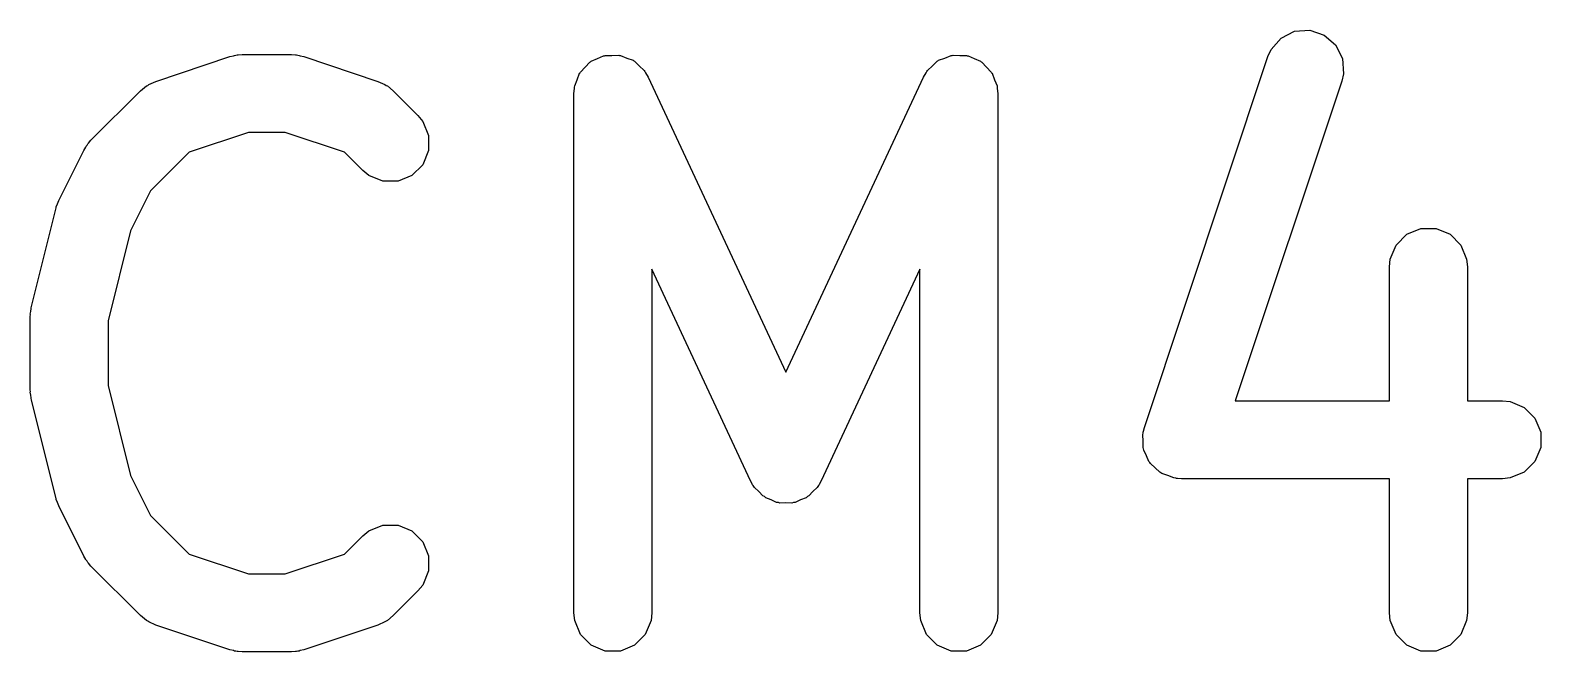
# Model space of a CAD drawing. Extents: x 0.58 to 7.69, y -5.21 to -0.56.
# Drawn here: x 2.7972 to 2.9117, y -2.5134 to -2.4663 of the extents above; entities that cross this region are included whole.
import ezdxf

# ---------------------------------------------------------------- set-up
doc = ezdxf.new("R2010")
doc.units = 0
doc.header["$MEASUREMENT"] = 0
doc.layers.add('BLACK', color=7, linetype='CONTINUOUS')

msp = doc.modelspace()

# ---------------------------------------------------------------- linework, layer by layer
at = {"layer": 'BLACK', "linetype": 'CONTINUOUS'}
for p, q in [((2.89129, -2.46772), (2.89204, -2.46685)), ((2.89204, -2.46685), (2.89307, -2.46633)), ((2.89307, -2.46633), (2.89422, -2.46625)), ((2.89422, -2.46625), (2.89531, -2.46662)), ((2.89531, -2.46662), (2.89618, -2.46737)), ((2.81259, -2.46819), (2.81266, -2.46816)), ((2.81266, -2.46816), (2.81276, -2.46815)), ((2.81276, -2.46815), (2.81287, -2.46813)), ((2.81287, -2.46813), (2.81294, -2.46813)), ((2.81294, -2.46813), (2.81324, -2.4681)), ((2.81324, -2.4681), (2.81699, -2.4681)), ((2.81699, -2.4681), (2.81728, -2.46813)), ((2.81728, -2.46813), (2.81735, -2.46813)), ((2.81735, -2.46813), (2.81746, -2.46815)), ((2.81746, -2.46815), (2.81756, -2.46816)), ((2.81756, -2.46816), (2.81763, -2.46819)), ((2.84072, -2.46819), (2.84078, -2.46816)), ((2.84078, -2.46816), (2.84129, -2.46816)), ((2.84129, -2.46816), (2.84181, -2.46814)), ((2.84181, -2.46814), (2.84187, -2.46816)), ((2.84187, -2.46816), (2.84193, -2.46816)), ((2.84193, -2.46816), (2.84241, -2.46836)), ((2.86655, -2.46836), (2.86703, -2.46816)), ((2.86703, -2.46816), (2.86709, -2.46816)), ((2.86709, -2.46816), (2.86716, -2.46814)), ((2.86716, -2.46814), (2.86767, -2.46816)), ((2.86767, -2.46816), (2.86818, -2.46816)), ((2.86818, -2.46816), (2.86824, -2.46819)), ((2.89105, -2.46825), (2.89129, -2.46772)), ((2.89618, -2.46737), (2.8967, -2.4684)), ((2.80668, -2.47013), (2.8123, -2.46825)), ((2.8123, -2.46825), (2.81259, -2.46819)), ((2.81763, -2.46819), (2.81792, -2.46825)), ((2.81792, -2.46825), (2.82354, -2.47013)), ((2.8389, -2.46942), (2.83926, -2.46905)), ((2.83926, -2.46905), (2.83961, -2.46868)), ((2.83961, -2.46868), (2.83967, -2.46865)), ((2.83967, -2.46865), (2.83972, -2.4686)), ((2.83972, -2.4686), (2.84019, -2.4684)), ((2.84019, -2.4684), (2.84065, -2.46819)), ((2.84065, -2.46819), (2.84072, -2.46819)), ((2.84241, -2.46836), (2.84289, -2.46853)), ((2.84289, -2.46853), (2.84294, -2.46858)), ((2.84294, -2.46858), (2.843, -2.4686)), ((2.843, -2.4686), (2.84336, -2.46896)), ((2.84336, -2.46896), (2.84374, -2.46931)), ((2.84374, -2.46931), (2.84378, -2.46939)), ((2.86518, -2.46939), (2.86522, -2.46931)), ((2.86522, -2.46931), (2.8656, -2.46896)), ((2.8656, -2.46896), (2.86596, -2.4686)), ((2.86596, -2.4686), (2.86602, -2.46858)), ((2.86602, -2.46858), (2.86607, -2.46853)), ((2.86607, -2.46853), (2.86655, -2.46836)), ((2.86824, -2.46819), (2.86831, -2.46819)), ((2.86831, -2.46819), (2.86877, -2.4684)), ((2.86877, -2.4684), (2.86924, -2.4686)), ((2.86924, -2.4686), (2.86929, -2.46865)), ((2.86929, -2.46865), (2.86935, -2.46868)), ((2.86935, -2.46868), (2.8697, -2.46905)), ((2.8697, -2.46905), (2.87006, -2.46942)), ((2.88168, -2.49637), (2.89105, -2.46825)), ((2.8967, -2.4684), (2.89678, -2.46955)), ((2.80597, -2.47048), (2.80607, -2.47043)), ((2.80607, -2.47043), (2.80615, -2.47037)), ((2.80615, -2.47037), (2.80668, -2.47013)), ((2.82354, -2.47013), (2.82407, -2.47037)), ((2.82407, -2.47037), (2.82415, -2.47043)), ((2.82415, -2.47043), (2.82425, -2.47048)), ((2.83846, -2.47048), (2.83866, -2.47001)), ((2.83866, -2.47001), (2.83883, -2.46952)), ((2.83883, -2.46952), (2.83888, -2.46948)), ((2.83888, -2.46948), (2.8389, -2.46942)), ((2.84378, -2.46939), (2.84381, -2.46942)), ((2.84381, -2.46942), (2.84384, -2.46948)), ((2.84384, -2.46948), (2.84403, -2.46981)), ((2.84403, -2.46981), (2.85448, -2.49219)), ((2.85448, -2.49219), (2.86493, -2.46981)), ((2.86493, -2.46981), (2.86512, -2.46948)), ((2.86512, -2.46948), (2.86515, -2.46942)), ((2.86515, -2.46942), (2.86518, -2.46939)), ((2.87006, -2.46942), (2.87008, -2.46948)), ((2.87008, -2.46948), (2.87013, -2.46952)), ((2.87013, -2.46952), (2.8703, -2.47001)), ((2.8703, -2.47001), (2.8705, -2.47048)), ((2.89665, -2.47011), (2.88857, -2.49435)), ((2.89678, -2.46955), (2.89665, -2.47011)), ((2.80177, -2.47459), (2.80552, -2.47084)), ((2.80552, -2.47084), (2.80597, -2.47048)), ((2.82425, -2.47048), (2.8247, -2.47084)), ((2.8247, -2.47084), (2.82657, -2.47272)), ((2.8384, -2.47106), (2.83844, -2.47068)), ((2.8384, -2.51043), (2.8384, -2.47106)), ((2.83844, -2.47061), (2.83845, -2.47057)), ((2.83844, -2.47068), (2.83844, -2.47061)), ((2.83845, -2.47057), (2.83846, -2.47048)), ((2.8705, -2.47048), (2.87051, -2.47057)), ((2.87051, -2.47057), (2.87052, -2.47061)), ((2.87052, -2.47061), (2.87052, -2.47068)), ((2.87052, -2.47068), (2.87056, -2.47106)), ((2.87056, -2.47106), (2.87056, -2.51043)), ((2.82657, -2.47272), (2.82694, -2.47316)), ((2.82694, -2.47316), (2.82738, -2.47423)), ((2.80141, -2.47504), (2.80147, -2.47496)), ((2.80147, -2.47496), (2.80153, -2.47487)), ((2.80153, -2.47487), (2.80159, -2.47482)), ((2.80159, -2.47482), (2.80177, -2.47459)), ((2.81371, -2.47401), (2.80921, -2.47551)), ((2.81651, -2.47401), (2.81371, -2.47401)), ((2.82101, -2.47551), (2.81651, -2.47401)), ((2.82738, -2.47423), (2.82738, -2.47538)), ((2.79935, -2.47911), (2.80122, -2.47536)), ((2.80122, -2.47536), (2.80138, -2.47511)), ((2.80138, -2.47511), (2.80141, -2.47504)), ((2.80921, -2.47551), (2.80629, -2.47843)), ((2.8224, -2.47689), (2.82101, -2.47551)), ((2.82738, -2.47538), (2.82694, -2.47645)), ((2.82284, -2.47726), (2.8224, -2.47689)), ((2.82391, -2.4777), (2.82284, -2.47726)), ((2.82612, -2.47726), (2.82506, -2.4777)), ((2.82694, -2.47645), (2.82612, -2.47726)), ((2.80629, -2.47843), (2.80477, -2.48146)), ((2.82506, -2.4777), (2.82391, -2.4777)), ((2.79914, -2.47965), (2.79923, -2.47941)), ((2.79923, -2.47941), (2.79932, -2.47917)), ((2.79932, -2.47917), (2.79933, -2.47915)), ((2.79933, -2.47915), (2.79935, -2.47911)), ((2.79725, -2.48721), (2.79912, -2.47971)), ((2.79912, -2.47971), (2.79914, -2.47967)), ((2.79914, -2.47967), (2.79914, -2.47965)), ((2.80477, -2.48146), (2.80307, -2.48829)), ((2.90077, -2.48254), (2.90158, -2.48172)), ((2.90158, -2.48172), (2.90265, -2.48128)), ((2.90265, -2.48128), (2.9038, -2.48128)), ((2.9038, -2.48128), (2.90487, -2.48172)), ((2.90487, -2.48172), (2.90568, -2.48254)), ((2.90033, -2.4836), (2.90077, -2.48254)), ((2.90568, -2.48254), (2.90612, -2.4836)), ((2.90027, -2.48418), (2.90033, -2.4836)), ((2.90027, -2.49435), (2.90027, -2.48418)), ((2.90612, -2.4836), (2.90618, -2.48418)), ((2.90618, -2.48418), (2.90618, -2.49435)), ((2.8518, -2.50043), (2.84431, -2.48437)), ((2.84431, -2.48437), (2.84431, -2.51043)), ((2.86465, -2.48437), (2.85716, -2.50043)), ((2.86465, -2.51043), (2.86465, -2.48437)), ((2.79716, -2.48779), (2.7972, -2.48757)), ((2.7972, -2.48757), (2.79722, -2.48735)), ((2.79722, -2.48735), (2.79723, -2.48731)), ((2.79723, -2.48731), (2.79725, -2.48721)), ((2.79717, -2.48783), (2.79716, -2.48779)), ((2.79716, -2.48793), (2.79717, -2.48783)), ((2.79716, -2.49355), (2.79716, -2.48793)), ((2.80307, -2.48829), (2.80307, -2.49319)), ((2.80307, -2.49319), (2.80477, -2.50002)), ((2.79717, -2.49365), (2.79716, -2.49355)), ((2.79716, -2.4937), (2.79717, -2.49365)), ((2.7972, -2.49391), (2.79716, -2.4937)), ((2.79722, -2.49413), (2.7972, -2.49391)), ((2.79723, -2.49417), (2.79722, -2.49413)), ((2.79725, -2.49427), (2.79723, -2.49417)), ((2.79912, -2.50177), (2.79725, -2.49427)), ((2.88857, -2.49435), (2.90027, -2.49435)), ((2.90618, -2.49435), (2.90885, -2.49435)), ((2.90885, -2.49435), (2.90942, -2.49441)), ((2.90942, -2.49441), (2.91049, -2.49485)), ((2.91049, -2.49485), (2.9113, -2.49566)), ((2.9113, -2.49566), (2.91174, -2.49673)), ((2.88155, -2.49693), (2.88158, -2.49679)), ((2.88158, -2.49673), (2.88161, -2.49665)), ((2.88158, -2.49679), (2.88158, -2.49673)), ((2.88161, -2.49665), (2.88168, -2.49637)), ((2.91174, -2.49673), (2.91174, -2.49788)), ((2.88158, -2.49741), (2.88155, -2.49693)), ((2.88158, -2.49788), (2.88158, -2.49741)), ((2.88162, -2.49798), (2.88158, -2.49788)), ((2.91174, -2.49788), (2.9113, -2.49894)), ((2.88163, -2.49808), (2.88162, -2.49798)), ((2.88184, -2.49851), (2.88163, -2.49808)), ((2.88202, -2.49894), (2.88184, -2.49851)), ((2.8821, -2.49902), (2.88202, -2.49894)), ((2.88214, -2.49911), (2.8821, -2.49902)), ((2.9113, -2.49894), (2.91049, -2.49976)), ((2.80477, -2.50002), (2.80629, -2.50305)), ((2.8825, -2.49942), (2.88214, -2.49911)), ((2.88284, -2.49976), (2.8825, -2.49942)), ((2.88293, -2.4998), (2.88284, -2.49976)), ((2.88301, -2.49987), (2.88293, -2.4998)), ((2.88346, -2.50002), (2.88301, -2.49987)), ((2.8839, -2.5002), (2.88346, -2.50002)), ((2.88405, -2.50021), (2.8839, -2.5002)), ((2.88411, -2.50023), (2.88405, -2.50021)), ((2.88419, -2.50023), (2.88411, -2.50023)), ((2.88448, -2.50026), (2.88419, -2.50023)), ((2.90942, -2.5002), (2.90885, -2.50026)), ((2.91049, -2.49976), (2.90942, -2.5002)), ((2.85193, -2.50064), (2.8518, -2.50043)), ((2.85196, -2.50071), (2.85193, -2.50064)), ((2.852, -2.50076), (2.85196, -2.50071)), ((2.8521, -2.50092), (2.852, -2.50076)), ((2.85243, -2.50123), (2.8521, -2.50092)), ((2.85273, -2.50156), (2.85243, -2.50123)), ((2.85653, -2.50123), (2.85623, -2.50156)), ((2.85686, -2.50092), (2.85653, -2.50123)), ((2.85696, -2.50076), (2.85686, -2.50092)), ((2.85701, -2.50071), (2.85696, -2.50076)), ((2.85703, -2.50064), (2.85701, -2.50071)), ((2.85716, -2.50043), (2.85703, -2.50064)), ((2.90027, -2.50026), (2.88448, -2.50026)), ((2.90027, -2.51043), (2.90027, -2.50026)), ((2.90885, -2.50026), (2.90618, -2.50026)), ((2.90618, -2.50026), (2.90618, -2.51043)), ((2.79914, -2.50181), (2.79912, -2.50177)), ((2.79914, -2.50183), (2.79914, -2.50181)), ((2.79923, -2.50207), (2.79914, -2.50183)), ((2.79932, -2.50231), (2.79923, -2.50207)), ((2.79933, -2.50233), (2.79932, -2.50231)), ((2.79935, -2.50237), (2.79933, -2.50233)), ((2.80122, -2.50612), (2.79935, -2.50237)), ((2.85285, -2.50161), (2.85273, -2.50156)), ((2.85295, -2.5017), (2.85285, -2.50161)), ((2.85337, -2.50186), (2.85295, -2.5017)), ((2.85378, -2.50205), (2.85337, -2.50186)), ((2.85391, -2.50205), (2.85378, -2.50205)), ((2.85403, -2.5021), (2.85391, -2.50205)), ((2.85448, -2.50208), (2.85403, -2.5021)), ((2.85493, -2.5021), (2.85448, -2.50208)), ((2.85505, -2.50205), (2.85493, -2.5021)), ((2.85518, -2.50205), (2.85505, -2.50205)), ((2.85559, -2.50186), (2.85518, -2.50205)), ((2.85601, -2.5017), (2.85559, -2.50186)), ((2.85611, -2.50161), (2.85601, -2.5017)), ((2.85623, -2.50156), (2.85611, -2.50161)), ((2.80629, -2.50305), (2.80921, -2.50597)), ((2.82101, -2.50597), (2.8224, -2.50459)), ((2.8224, -2.50459), (2.82284, -2.50422)), ((2.82284, -2.50422), (2.82391, -2.50378)), ((2.82391, -2.50378), (2.82506, -2.50378)), ((2.82506, -2.50378), (2.82612, -2.50422)), ((2.82612, -2.50422), (2.82694, -2.50504)), ((2.80921, -2.50597), (2.81371, -2.50747)), ((2.81651, -2.50747), (2.82101, -2.50597)), ((2.82694, -2.50504), (2.82738, -2.5061)), ((2.80138, -2.50637), (2.80122, -2.50612)), ((2.80141, -2.50644), (2.80138, -2.50637)), ((2.80147, -2.50652), (2.80141, -2.50644)), ((2.80153, -2.50661), (2.80147, -2.50652)), ((2.80159, -2.50666), (2.80153, -2.50661)), ((2.80177, -2.50689), (2.80159, -2.50666)), ((2.80552, -2.51064), (2.80177, -2.50689)), ((2.82738, -2.5061), (2.82738, -2.50725)), ((2.81371, -2.50747), (2.81651, -2.50747)), ((2.82738, -2.50725), (2.82694, -2.50832)), ((2.82657, -2.50876), (2.8247, -2.51064)), ((2.82694, -2.50832), (2.82657, -2.50876)), ((2.83846, -2.511), (2.8384, -2.51043)), ((2.84431, -2.51043), (2.84425, -2.511)), ((2.86471, -2.511), (2.86465, -2.51043)), ((2.87056, -2.51043), (2.8705, -2.511)), ((2.90033, -2.511), (2.90027, -2.51043)), ((2.90618, -2.51043), (2.90612, -2.511)), ((2.80597, -2.51101), (2.80552, -2.51064)), ((2.80607, -2.51105), (2.80597, -2.51101)), ((2.80615, -2.51112), (2.80607, -2.51105)), ((2.80668, -2.51135), (2.80615, -2.51112)), ((2.8123, -2.51323), (2.80668, -2.51135)), ((2.82354, -2.51135), (2.81792, -2.51323)), ((2.82407, -2.51112), (2.82354, -2.51135)), ((2.82415, -2.51105), (2.82407, -2.51112)), ((2.82425, -2.51101), (2.82415, -2.51105)), ((2.8247, -2.51064), (2.82425, -2.51101)), ((2.8389, -2.51207), (2.83846, -2.511)), ((2.84425, -2.511), (2.84381, -2.51207)), ((2.86515, -2.51207), (2.86471, -2.511)), ((2.8705, -2.511), (2.87006, -2.51207)), ((2.90077, -2.51207), (2.90033, -2.511)), ((2.90612, -2.511), (2.90568, -2.51207)), ((2.83972, -2.51288), (2.8389, -2.51207)), ((2.84381, -2.51207), (2.843, -2.51288)), ((2.86596, -2.51288), (2.86515, -2.51207)), ((2.87006, -2.51207), (2.86924, -2.51288)), ((2.90158, -2.51288), (2.90077, -2.51207)), ((2.90568, -2.51207), (2.90487, -2.51288)), ((2.81259, -2.51329), (2.8123, -2.51323)), ((2.81266, -2.51332), (2.81259, -2.51329)), ((2.81276, -2.51333), (2.81266, -2.51332)), ((2.81287, -2.51336), (2.81276, -2.51333)), ((2.81294, -2.51335), (2.81287, -2.51336)), ((2.81324, -2.51338), (2.81294, -2.51335)), ((2.81699, -2.51338), (2.81324, -2.51338)), ((2.81728, -2.51335), (2.81699, -2.51338)), ((2.81735, -2.51336), (2.81728, -2.51335)), ((2.81746, -2.51333), (2.81735, -2.51336)), ((2.81756, -2.51332), (2.81746, -2.51333)), ((2.81763, -2.51329), (2.81756, -2.51332)), ((2.81792, -2.51323), (2.81763, -2.51329)), ((2.84078, -2.51332), (2.83972, -2.51288)), ((2.84193, -2.51332), (2.84078, -2.51332)), ((2.843, -2.51288), (2.84193, -2.51332)), ((2.86703, -2.51332), (2.86596, -2.51288)), ((2.86818, -2.51332), (2.86703, -2.51332)), ((2.86924, -2.51288), (2.86818, -2.51332)), ((2.90265, -2.51332), (2.90158, -2.51288)), ((2.9038, -2.51332), (2.90265, -2.51332)), ((2.90487, -2.51288), (2.9038, -2.51332))]:
    msp.add_line(p, q, dxfattribs=at)

doc.saveas('drawing.dxf')
